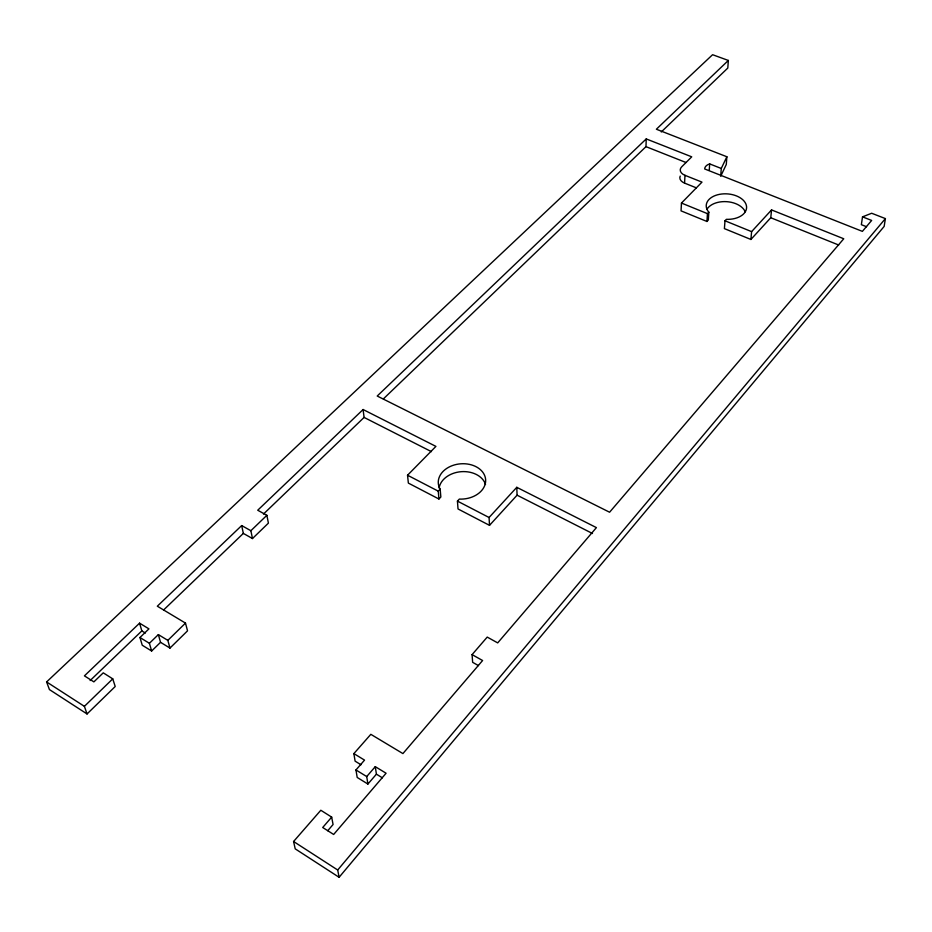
<?xml version="1.0" encoding="UTF-8"?>
<svg xmlns="http://www.w3.org/2000/svg" width="932" height="932" viewBox="0 0 932 932"><rect width="100%" height="100%" fill="white"/><g stroke="black" fill="none" stroke-linecap="round" stroke-linejoin="round"><path stroke-width="1.4" d="M383.378 398.896L645.981 146.65L646.237 138.926L691.73 156.832L681.642 166.886A9.844 6.081 2.5 0 0 684.985 175.333L684.566 183.115L696.286 187.821M684.985 175.333L701.982 182.124L681.467 203.06L681.047 210.865L706.945 221.466L708.308 220.022L708.844 212.205A20.201 12.733 3.6 0 1 719.632 194.322A20.201 12.733 3.6 0 1 746.299 205.168A20.201 12.733 3.6 0 1 726.366 219.335L725.003 220.791L724.397 228.62L750.901 239.466L770.764 217.739L771.556 209.921L843.751 238.767L609.586 512.227L377.215 396.03L646.237 138.926M709.252 170.381L709.683 163.904L721.263 168.471L720.704 176.241L726.284 164.498L726.867 156.751L656.373 129.233L728.346 60.452L712.584 54.708L46.6 681.933L49.431 689.575L87.049 713.959L115.219 686.5L112.749 678.846L103.254 672.846L93.876 681.875L84.428 675.863L139.567 623.159L148.934 628.867L139.963 637.511L142.246 645.224L151.636 651.002L160.537 642.323L158.358 634.599L149.4 643.29L151.636 651.002M706.945 221.466L707.458 213.649L708.844 212.205M728.346 60.452L727.799 68.059L661.277 131.96M750.901 239.466L751.611 231.637L771.556 209.921M327.726 830.738L333.073 824.517L331.675 817.119L320.818 810.258L293.58 841.503L295.211 848.854L339.108 877.292L884.142 226.429L885.4 218.601L871.676 213.253L862.519 216.853L861.354 224.682L866.55 226.732M721.263 168.471L726.867 156.751M339.108 877.292L337.699 870.01L885.4 218.601M160.537 642.323L169.974 648.078L187.53 630.836L185.491 623.1L157.322 606.196L241.679 525.566L243.334 533.407L252.479 538.545L268.404 523.143L266.878 515.303L257.721 510.235L363.096 409.532L435.92 446.393L407.54 475.227L408.356 483.091L438.937 499.016L438.261 491.164L440.172 489.16A23.743 17.661 -4.6 0 1 456.482 464.416A23.743 17.661 -4.6 0 1 485.619 479.502A23.743 17.661 -4.6 0 1 459.336 499.086L457.437 501.101L458.031 508.965L489.51 525.357L489.067 517.505L516.782 487.32L596.41 527.617L497.7 642.894L487.226 637.092L472.081 654.625L482.601 660.52L402.915 753.58L370.831 734.323L353.869 753.615L364.54 760.116L355.954 769.96L357.201 777.463L367.907 784.045L376.412 774.166L375.281 766.652L386.081 773.234L333.656 834.466L322.705 827.5L331.675 817.119M367.907 784.045L366.719 776.554L375.281 766.652M489.51 525.357L517.085 495.183L516.782 487.32M438.937 499.016L440.848 497.024L440.172 489.16M169.974 648.078L167.83 640.366L185.491 623.1M87.049 713.959L84.393 706.351L112.749 678.846M252.479 538.545L250.871 530.716L266.878 515.303M90.148 680.546L141.839 630.894L139.567 623.159M163.671 609.924L243.334 533.407M263.476 514.056L364.086 417.42L363.096 409.532M862.519 216.853L871.653 220.441L862.38 231.369L704.685 168.96A9.856 6.07 3.1 0 1 709.683 163.904M645.981 146.65L685.952 162.483M770.764 217.739L838.66 245.011M681.467 203.06L707.458 213.649M725.003 220.791L751.611 231.637M364.086 417.42L431.411 451.636M517.085 495.183L592.496 533.512M407.54 475.227L438.261 491.164M457.437 501.101L489.067 517.505M241.679 525.566L250.871 530.716M478.454 665.599L472.64 662.326L472.081 654.625M158.358 634.599L167.83 640.366M141.839 630.894L145.334 633.026M361.01 764.753L355.104 761.153L353.869 753.615M376.412 774.166L382.376 777.812M139.963 637.511L149.4 643.29M355.954 769.96L366.719 776.554M46.6 681.933L84.393 706.351M293.58 841.503L337.699 870.01M439.1 488.018A23.626 17.65 -4.6 0 1 461.258 471.685A23.626 17.65 -4.6 0 1 485.514 484.5M684.566 183.115A9.809 6.093 2.5 0 1 680.209 176.078M706.992 209.222A20.12 12.745 3.6 0 1 726.715 201.673A20.12 12.745 3.6 0 1 745.192 211.739"/></g></svg>
